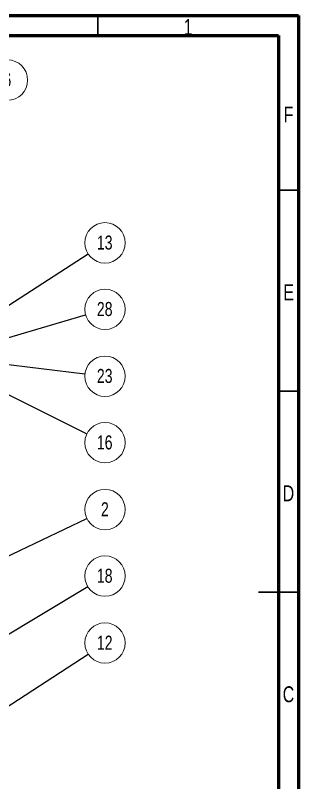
# Model space of a CAD drawing. Header units: millimetres. Extents: x 15 to 415, y 5 to 292.
# Drawn here: x 344.4 to 415, y 101.1 to 292 of the extents above; entities that cross this region are included whole.
import ezdxf

# ---------------------------------------------------------------- set-up
doc = ezdxf.new("R2010")
doc.units = ezdxf.units.MM
doc.styles.add('SLDTEXTSTYLE1', font='TXT', dxfattribs={"width": 0.75})
doc.dimstyles.new('SLDDIMSTYLE0', dxfattribs={"dimtxt": 0.18, "dimasz": 1.016, "dimexe": 0, "dimexo": 0.0625, "dimgap": 0, "dimtad": 0, "dimtih": 1, "dimtoh": 1, "dimdec": 0, "dimrnd": 1e-09, "dimzin": 0, "dimdsep": 46, "dimtxsty": 'Standard', "dimblk1": 'DOT', "dimblk2": 'DOT', "dimsah": 1, "dimcen": 0.09, "dimadec": 0, "dimazin": 0, "dimtfac": 1.016, "dimtdec": 0, "dimtofl": 0, "dimtmove": 0, "dimatfit": 3, "dimldrblk": 'DOT', "dimfxl": 1, "dimfrac": 2, "dimtolj": 1, "dimtzin": 0, "dimarcsym": 0})

# ---------------------------------------------------------------- blocks, each defined once
blk = doc.blocks.new('SW_NOTE_6')
at = {"color": 0, "linetype": 'Continuous', "lineweight": 0}
blk.add_circle((4.22, 2.73), 5.03, dxfattribs=at)
at = {"color": 0, "linetype": 'Continuous', "lineweight": 0, "insert": (4.15, 4.56), "char_height": 3.5, "attachment_point": 2, "style": 'SLDTEXTSTYLE1'}
blk.add_mtext('13', dxfattribs=at)
blk = doc.blocks.new('_DOT')
at = {"color": 0, "linetype": 'ByBlock', "lineweight": -2}
blk.add_line((-0.5, 0), (-1, 0), dxfattribs=at)
at = {"color": 0, "linetype": 'ByBlock', "const_width": 0.5}
blk.add_lwpolyline([(-0.25, 0, 1), (0.25, 0, 1)], format="xyb", close=True, dxfattribs=at)
blk = doc.blocks.new('SW_NOTE_7')
at = {"color": 0, "linetype": 'Continuous', "lineweight": 0}
blk.add_circle((4.99, -0.6), 5.03, dxfattribs=at)
at = {"color": 0, "linetype": 'Continuous', "lineweight": 0, "insert": (4.92, 1.22), "char_height": 3.5, "attachment_point": 2, "style": 'SLDTEXTSTYLE1'}
blk.add_mtext('23', dxfattribs=at)
blk = doc.blocks.new('SW_NOTE_8')
at = {"color": 0, "linetype": 'Continuous', "lineweight": 0}
blk.add_circle((4.83, 1.41), 5.03, dxfattribs=at)
at = {"color": 0, "linetype": 'Continuous', "lineweight": 0, "insert": (4.76, 3.23), "char_height": 3.5, "attachment_point": 2, "style": 'SLDTEXTSTYLE1'}
blk.add_mtext('28', dxfattribs=at)
blk = doc.blocks.new('SW_NOTE_9')
at = {"color": 0, "linetype": 'Continuous', "lineweight": 0}
blk.add_circle((4.51, -2.24), 5.03, dxfattribs=at)
at = {"color": 0, "linetype": 'Continuous', "lineweight": 0, "insert": (4.44, -0.41), "char_height": 3.5, "attachment_point": 2, "style": 'SLDTEXTSTYLE1'}
blk.add_mtext('16', dxfattribs=at)
blk = doc.blocks.new('SW_NOTE_10')
at = {"color": 0, "linetype": 'Continuous', "lineweight": 0}
blk.add_circle((4.31, 2.59), 5.03, dxfattribs=at)
at = {"color": 0, "linetype": 'Continuous', "lineweight": 0, "insert": (4.24, 4.42), "char_height": 3.5, "attachment_point": 2, "style": 'SLDTEXTSTYLE1'}
blk.add_mtext('18', dxfattribs=at)
blk = doc.blocks.new('SW_NOTE_11')
at = {"color": 0, "linetype": 'Continuous', "lineweight": 0}
blk.add_circle((4.21, 2.75), 5.03, dxfattribs=at)
at = {"color": 0, "linetype": 'Continuous', "lineweight": 0, "insert": (4.14, 4.57), "char_height": 3.5, "attachment_point": 2, "style": 'SLDTEXTSTYLE1'}
blk.add_mtext('12', dxfattribs=at)
blk = doc.blocks.new('SW_NOTE_21')
at = {"color": 0, "linetype": 'Continuous', "lineweight": 0}
blk.add_circle((4.54, 2.18), 5.03, dxfattribs=at)
at = {"color": 0, "linetype": 'Continuous', "lineweight": 0, "insert": (4.5, 4), "char_height": 3.5, "attachment_point": 2, "style": 'SLDTEXTSTYLE1'}
blk.add_mtext('2', dxfattribs=at)
blk = doc.blocks.new('SW_NOTE_23')
at = {"color": 0, "linetype": 'Continuous', "lineweight": 0}
blk.add_circle((3.37, 3.73), 5.03, dxfattribs=at)
at = {"color": 0, "linetype": 'Continuous', "lineweight": 0, "insert": (3.34, 5.56), "char_height": 3.5, "attachment_point": 2, "style": 'SLDTEXTSTYLE1'}
blk.add_mtext('6', dxfattribs=at)

msp = doc.modelspace()

# ---------------------------------------------------------------- linework, layer by layer
at = {"color": 7, "linetype": 'Continuous', "lineweight": 60}
for p, q in [((15, 292), (415, 292)), ((415, 292), (415, 5)), ((20, 287), (410, 287)), ((410, 287), (410, 10))]:
    msp.add_line(p, q, dxfattribs=at)
at = {"color": 7, "linetype": 'Continuous', "lineweight": 30}
for p, q in [((365, 287), (365, 292)), ((410, 248.5), (415, 248.5)), ((410, 198.5), (415, 198.5)), ((415, 148.5), (405, 148.5)), ((410, 148.5), (415, 148.5))]:
    msp.add_line(p, q, dxfattribs=at)

# ---------------------------------------------------------------- block references
at = {"color": 7, "linetype": 'Continuous', "lineweight": 0}
for name, p in [('SW_NOTE_23', (339.09, 272.16)), ('SW_NOTE_6', (362.54, 232.66)), ('SW_NOTE_8', (361.93, 217.45)), ('SW_NOTE_7', (361.77, 202.81)), ('SW_NOTE_9', (362.25, 187.91)), ('SW_NOTE_21', (362.23, 166.85)), ('SW_NOTE_10', (362.45, 149.9)), ('SW_NOTE_11', (362.55, 133.09))]:
    msp.add_blockref(name, p, dxfattribs=at)

# ---------------------------------------------------------------- texts
at = {"color": 7, "linetype": 'Continuous', "lineweight": 0, "char_height": 3.97, "attachment_point": 2, "style": 'SLDTEXTSTYLE1'}
for s, insert in [('1', (387.46, 291.06)), ('F', (412.46, 269.31)), ('E', (412.51, 225.06)), ('D', (412.45, 175.06)), ('C', (412.46, 125.06))]:
    msp.add_mtext(s, dxfattribs=dict(at, insert=insert))

# ---------------------------------------------------------------- leaders
at = {"color": 7, "linetype": 'Continuous', "lineweight": 0}
for points in [[(327, 209.68), (362.54, 232.66)], [(327.74, 207.49), (361.93, 217.45)], [(329.95, 206.64), (361.77, 202.81)], [(330.9, 203.48), (362.25, 187.91)], [(320.58, 146.86), (362.23, 166.85)], [(322.63, 125.92), (362.45, 149.9)], [(334.86, 115.01), (362.55, 133.09)]]:
    msp.add_leader(points, dimstyle='SLDDIMSTYLE0', dxfattribs=at)

doc.saveas('drawing.dxf')
